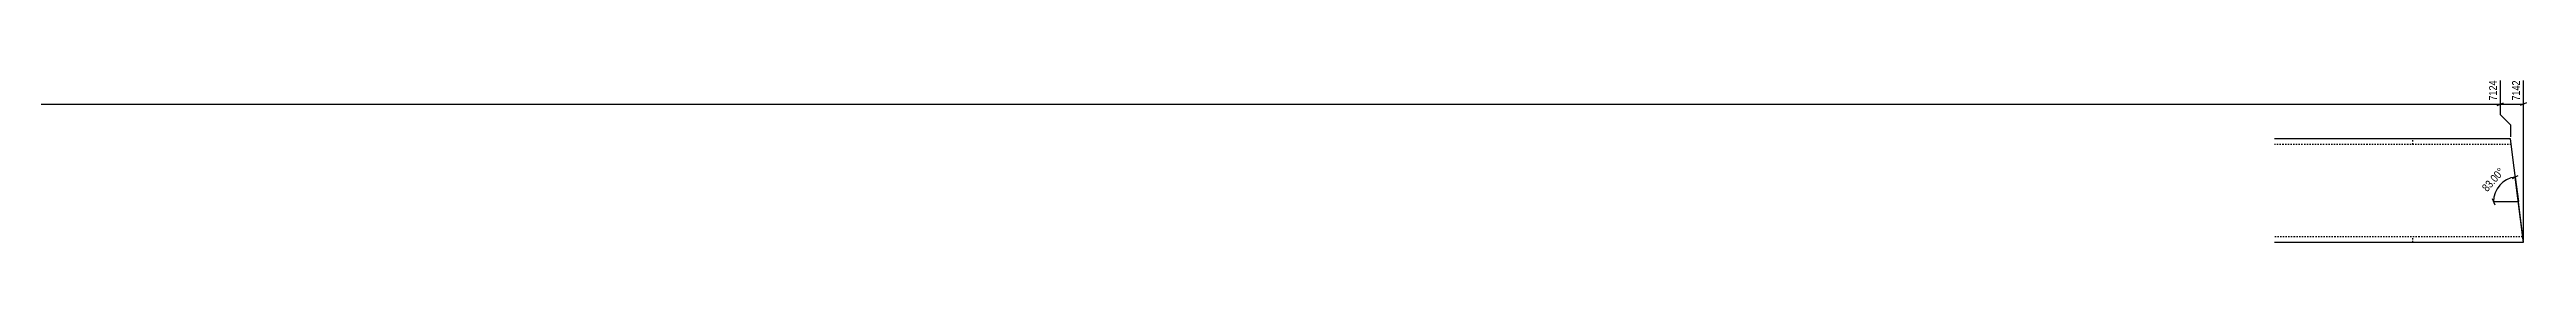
# Model space of a CAD drawing. Header units: millimetres. Extents: x 7 to 20456, y 9 to 246.
# Drawn here: x 16873 to 20456, y 9 to 246 of the extents above; entities that cross this region are included whole.
import ezdxf

# ---------------------------------------------------------------- set-up
doc = ezdxf.new("R2010")
doc.units = ezdxf.units.MM
doc.linetypes.add('DXK_LINE_DOT2', pattern=[3.9198, 1.9599, -1.9599])
doc.layers.add('MÅLSÆTNING', color=7, linetype='Continuous')
doc.layers.add('STÅL', color=7, linetype='Continuous')
doc.styles.add('Arial Narrow', font='ARIALN.TTF', dxfattribs={"height": 0.2})

msp = doc.modelspace()

# ---------------------------------------------------------------- linework, layer by layer
at = {"layer": 'MÅLSÆTNING', "color": 7, "linetype": 'Continuous'}
for p, q in [((20417.9, 243.8), (20417.9, 194.4)), ((20451.3, 12), (20451.3, 243.8)), ((16239.4, 209.4), (20417.9, 209.4)), ((20413.4, 207.6), (20422.4, 211.2)), ((20417.9, 194.4), (20432.9, 179.4)), ((20432.9, 179.4), (20432.9, 162)), ((20432.9, 179.4), (20432.9, 162)), ((20455.8, 211.2), (20446.8, 207.6)), ((20406.3, 72.4), (20409.9, 63.4)), ((20435.4, 101.3), (20443.9, 106)), ((20450.9, 12), (20439.7, 103.6)), ((20439.7, 103.6), (20444.1, 67.9)), ((20408.1, 67.9), (20444.1, 67.9))]:
    msp.add_line(p, q, dxfattribs=at)
msp.add_arc((20444.1, 67.9), 36, 97, 180, dxfattribs=at)
at = {"layer": 'STÅL', "color": 2, "linetype": 'Continuous'}
for p, q in [((20432.9, 159), (20091.4, 159)), ((20448.9, 29), (20432.9, 159)), ((20091.4, 9), (20451.3, 9)), ((20451.3, 9), (20448.9, 29))]:
    msp.add_line(p, q, dxfattribs=at)
at = {"layer": 'STÅL', "color": 7, "linetype": 'DXK_LINE_DOT2'}
for p, q in [((20433.9, 151), (20091.4, 151)), ((20291.4, 151), (20291.4, 159)), ((20450.3, 17), (20091.4, 17)), ((20291.4, 9), (20291.4, 17)), ((20451.3, 9), (20449.8, 21.3))]:
    msp.add_line(p, q, dxfattribs=at)

# ---------------------------------------------------------------- next in the draw order: wipeouts: each hides what was drawn before it
at = {"color": 0, "linetype": 'Continuous'}
msp.add_wipeout([(20415.5, 246.2), (20398.7, 246.2), (20398.7, 212.1), (20415.5, 212.1)], dxfattribs=at).dxf.layer = 'MÅLSÆTNING'
at = {"color": 0}
msp.add_wipeout([(20428.5, 111.2), (20415.9, 122.3), (20386.7, 89.3), (20399.2, 78.1)], dxfattribs=at).dxf.layer = 'MÅLSÆTNING'

# ---------------------------------------------------------------- next in the draw order: linework, layer by layer
at = {"layer": 'MÅLSÆTNING', "color": 7, "linetype": 'Continuous'}
for p, q in [((20417.9, 243.8), (20417.9, 194.4)), ((20413.4, 207.6), (20422.4, 211.2)), ((20417.9, 209.4), (20451.3, 209.4)), ((20417.9, 194.4), (20432.9, 179.4))]:
    msp.add_line(p, q, dxfattribs=at)

# ---------------------------------------------------------------- next in the draw order: texts
at = {"layer": 'MÅLSÆTNING', "color": 3, "linetype": 'Continuous', "style": 'Arial Narrow'}
msp.add_text('7124', height=11.45, rotation=90.0002, dxfattribs=at).set_placement((20413.1, 214.5))
at = {"layer": 'MÅLSÆTNING', "color": 3, "style": 'Arial Narrow'}
msp.add_text('83.00°', height=11.45, rotation=48.5009, dxfattribs=at).set_placement((20399, 81.5))

# ---------------------------------------------------------------- next in the draw order: wipeouts: each hides what was drawn before it
at = {"color": 0, "linetype": 'Continuous'}
msp.add_wipeout([(20448.9, 246.2), (20432.1, 246.2), (20432.1, 212.1), (20448.9, 212.1)], dxfattribs=at).dxf.layer = 'MÅLSÆTNING'

# ---------------------------------------------------------------- next in the draw order: texts
at = {"layer": 'MÅLSÆTNING', "color": 3, "linetype": 'Continuous', "style": 'Arial Narrow'}
msp.add_text('7142', height=11.45, rotation=90.0002, dxfattribs=at).set_placement((20446.5, 214.5))

doc.saveas('drawing.dxf')
